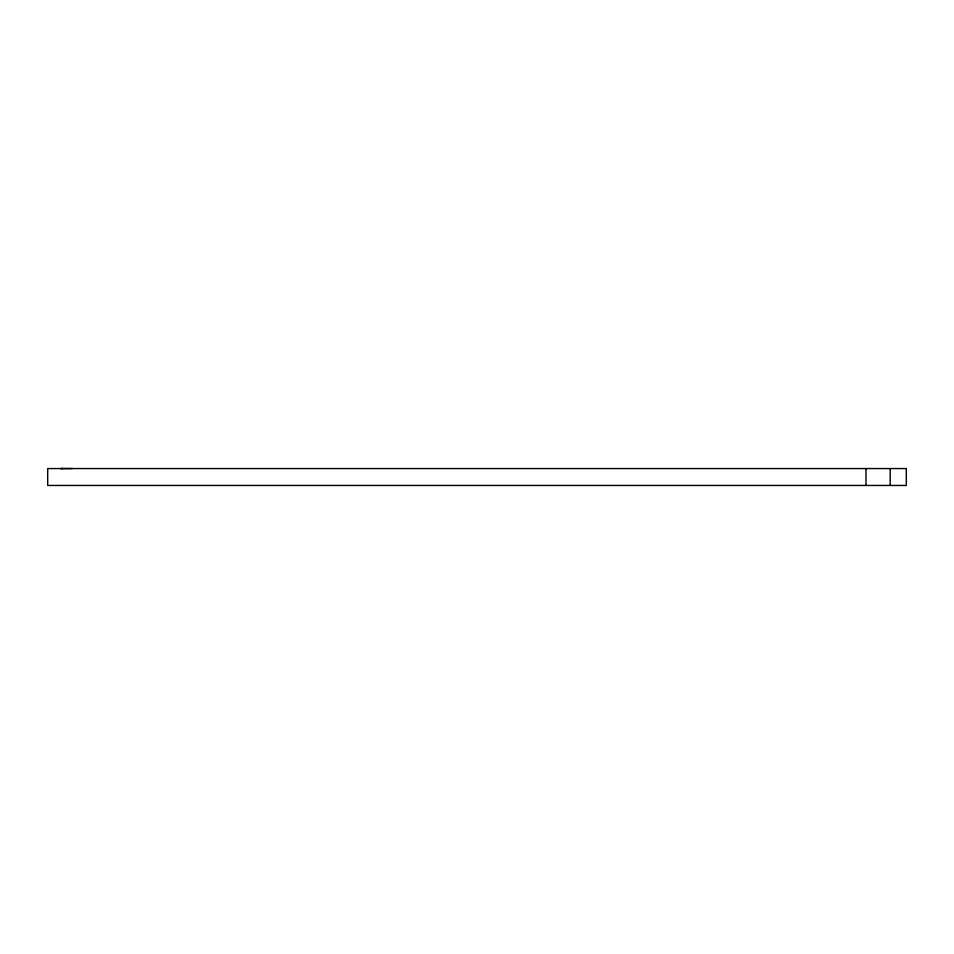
<?xml version="1.0" encoding="UTF-8"?>
<svg xmlns="http://www.w3.org/2000/svg" width="954" height="954" viewBox="0 0 954 954"><rect width="100%" height="100%" fill="white"/><g stroke="black" fill="none" stroke-linecap="round" stroke-linejoin="round"><path stroke-width="1.43" d="M890.189 485.455L890.189 468.557M66.565 468.545L60.877 468.545M66.875 468.545L72.504 468.557M60.949 468.557L62.654 468.557M865.993 468.557L865.993 485.455M47.7 468.557L47.7 485.455L906.3 485.455L906.3 468.557L47.7 468.557"/></g></svg>
